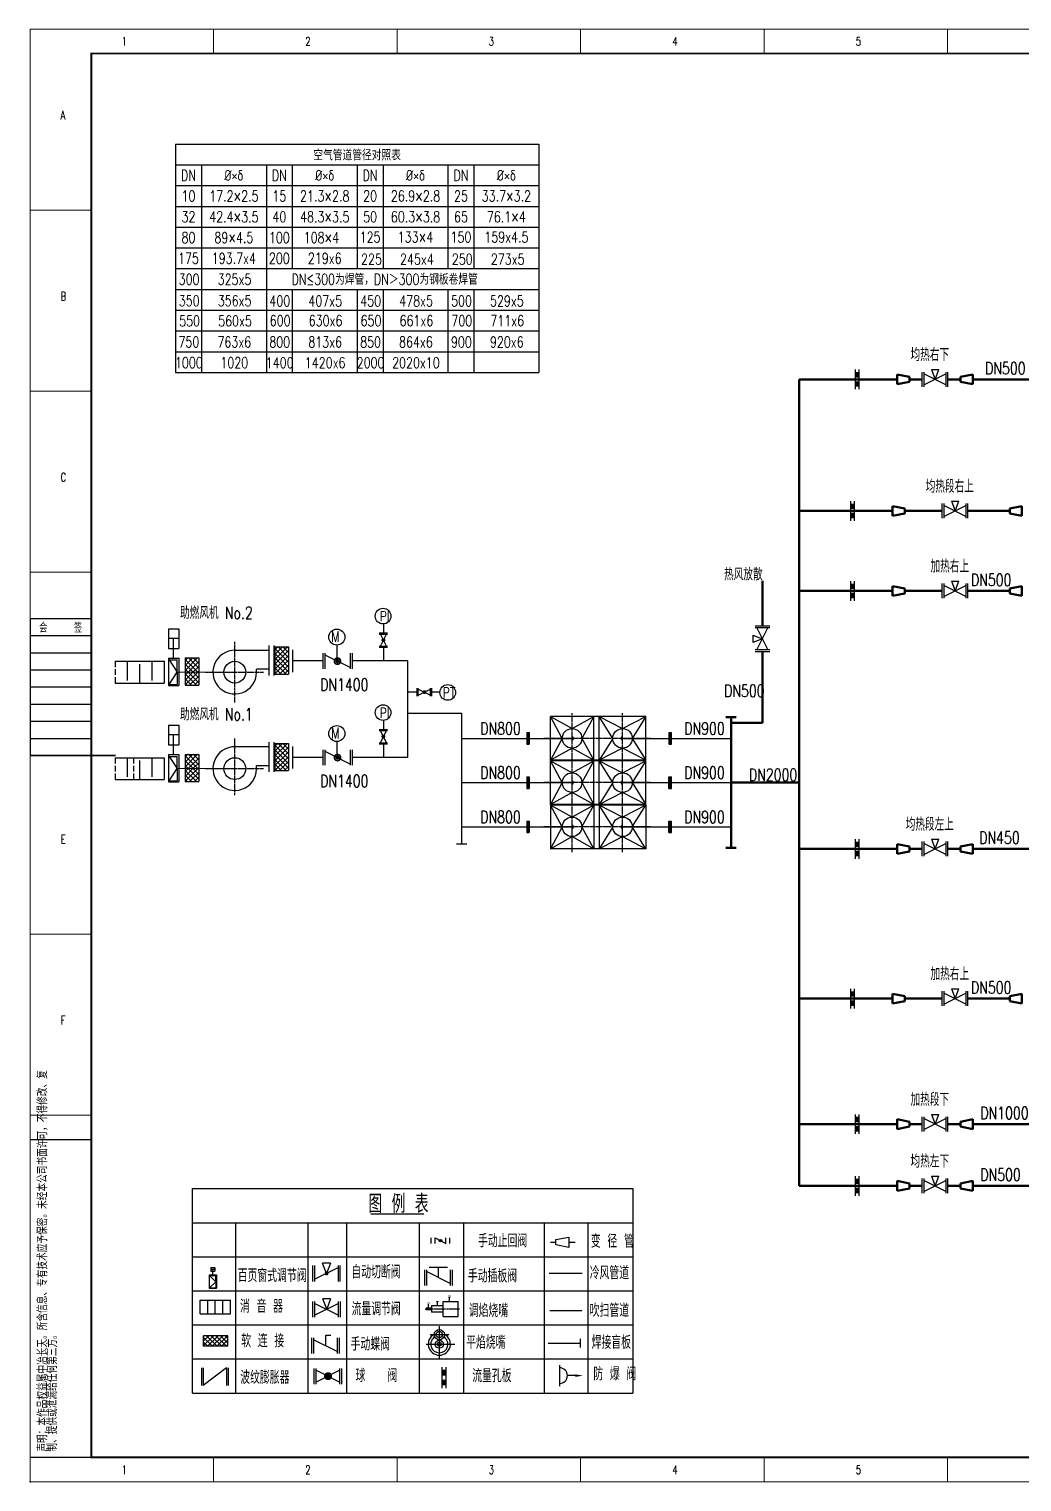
# Model space of a CAD drawing. Header units: millimetres. Extents: x 70541 to 102095, y 10027 to 51525.
# Drawn here: x 70541 to 82714, y 33693 to 51513 of the extents above; entities that cross this region are included whole.
import ezdxf
from ezdxf.enums import TextEntityAlignment as Align

# ---------------------------------------------------------------- set-up
doc = ezdxf.new("R2010")
doc.units = ezdxf.units.MM
doc.header["$LTSCALE"] = 10
for name, pattern in [('AXES', [2, 1.25, -0.25, 0.25, -0.25]), ('CENTER', [2, 1.25, -0.25, 0.25, -0.25]), ('DASHED', [0.75, 0.5, -0.25]), ('XX2', [0.4, 0.3, -0.1]), ('ZX1', [4.4, 4, -0.15, 0.1, -0.15]), ('ZX2', [2.4, 2, -0.15, 0.1, -0.15])]:
    doc.linetypes.add(name, pattern=pattern)
for name, color, linetype in [('1', 1, 'ZX1'), ('3', 3, 'Continuous'), ('5', 6, 'Continuous'), ('6', 1, 'ZX2'), ('7', 2, 'XX2'), ('DIM', 2, 'Continuous'), ('LZ-0001-OTLN-N', 3, 'Continuous'), ('LZ-0002-OTLN-N', 7, 'Continuous'), ('LZ-0006-TEXT-N', 7, 'Continuous'), ('TK-ABCD-TTLB-E', 3, 'Continuous')]:
    doc.layers.add(name, color=color, linetype=linetype)
doc.layers.add('LZ-0003-CNTR-N', color=1, linetype='CENTER', lineweight=25)
doc.layers.add('LZ-0004-XX-N', color=2, linetype='DASHED', lineweight=25)
doc.styles.add('simhztxt', font='simplex.shx', dxfattribs={"width": 0.8, "bigfont": 'hztxt.shx'})

# ---------------------------------------------------------------- blocks, each defined once
blk = doc.blocks.new('BTB1')
at = {"color": 3}
for p, q in [((-25, 56), (-25, 0)), ((-25, 56), (0, 56)), ((0, 56), (0, 0)), ((-25, 49), (0, 49)), ((-25, 42), (0, 42)), ((-25, 35), (0, 35)), ((-25, 28), (0, 28)), ((-25, 21), (0, 21)), ((-25, 14), (0, 14)), ((-25, 7), (0, 7)), ((-25, 0), (0, 0))]:
    blk.add_line(p, q, dxfattribs=at)
at = {"color": 3, "style": 'simhztxt', "width": 0.7}
blk.add_text('会      签', height=3.5, dxfattribs=at).set_placement((-12.5, 52.5), align=Align.MIDDLE)
blk = doc.blocks.new('BTB3')
at = {"color": 3}
for p, q in [((-25, 130), (0, 130)), ((0, 0), (-25, 0))]:
    blk.add_line(p, q, dxfattribs=at)
at = {"color": 3, "style": 'simhztxt', "width": 0.75}
for s, p in [('声明：本作品权益属中冶长天。所含信息、专有技术应予保密。未经本公司书面许可，不得修改、复', (-19.78, 2.4)), ('制、提供或泄漏给任何第三方。', (-15.78, 2.4))]:
    blk.add_text(s, height=3.5, rotation=90, dxfattribs=at).set_placement(p, align=Align.MIDDLE_LEFT)
blk = doc.blocks.new('A$C8f967a4a')
at = {"layer": '5', "const_width": 27}
blk.add_lwpolyline([(337, 345, 1), (337, 372, 1)], format="xyb", close=True, dxfattribs=at)
at = {"layer": '5'}
for centre, radius in [((337, 603), 131), ((337, 359), 102), ((337, 603), 83.2), ((337, 359), 48.4)]:
    blk.add_circle(centre, radius, dxfattribs=at)
for radius, start, end in [(282, 117.6733, 62.3267), (218, 122.3865, 57.6135)]:
    blk.add_arc((337, 359), radius, start, end, dxfattribs=at)
at = {"layer": '6'}
for p, q in [((337, 817), (337, 0)), ((107, 603), (586, 603)), ((0, 359), (735, 359))]:
    blk.add_line(p, q, dxfattribs=at)
blk = doc.blocks.new('*X118')
at = {"color": 0}
for p, q in [((5.96, 0.65), (10.54, 5.24)), ((5.96, 2.42), (8.77, 5.24)), ((5.96, 4.19), (7, 5.24)), ((10.37, 0.24), (5.96, 4.65)), ((8.6, 0.24), (5.96, 2.88)), ((6.84, 0.24), (5.96, 1.11)), ((5.96, -1.11), (7.31, 0.24)), ((5.96, -2.88), (9.07, 0.24)), ((5.96, -4.65), (10.84, 0.24)), ((10.96, -3.89), (6.84, 0.24)), ((10.96, 1.42), (7.14, 5.24)), ((7.31, 0.24), (10.96, 3.89)), ((10.96, -2.12), (8.6, 0.24)), ((10.96, 3.18), (8.91, 5.24)), ((9.07, 0.24), (10.96, 2.12)), ((10.96, -0.35), (10.37, 0.24)), ((10.96, 4.95), (10.67, 5.24)), ((10.84, 0.24), (10.96, 0.35)), ((10.07, -4.76), (5.96, -0.65)), ((8.3, -4.76), (5.96, -2.42)), ((6.53, -4.76), (5.96, -4.19)), ((7.61, -4.76), (10.96, -1.42)), ((9.38, -4.76), (10.96, -3.18))]:
    blk.add_line(p, q, dxfattribs=at)
blk = doc.blocks.new('_DOTSMALL')
at = {"color": 0, "linetype": 'ByBlock', "const_width": 0.5}
blk.add_lwpolyline([(-0.0625, 0, 1), (0.0625, 0, 1)], format="xyb", close=True, dxfattribs=at)

msp = doc.modelspace()

# ---------------------------------------------------------------- hatches: boundary and pattern name
h = msp.add_hatch()
h.set_pattern_fill('ANSI37', color=256, scale=321.428571, style=0)
h.set_pattern_definition([(45, (83242.82, 41722.803), (-28.41054, 28.41054), []), (135, (83242.82, 41722.803), (-28.41054, -28.41054), [])])
h.paths.add_polyline_path([(72681, 35486), (72681, 35357), (72979, 35357), (72979, 35486)])

# ---------------------------------------------------------------- linework, layer by layer
for p, q in [((75181, 43762), (75181, 42579)), ((72544, 34783), (72544, 37290)), ((72544, 37290), (77944, 37290)), ((77944, 37290), (77944, 34783)), ((74732, 36982), (75379, 36982)), ((72544, 36872), (77944, 36872)), ((73072, 36872), (73072, 34783)), ((73958, 36872), (73958, 34783)), ((74434, 36872), (74434, 34783)), ((75323, 36872), (75323, 34783)), ((75867, 36872), (75867, 34783)), ((76858, 36872), (76858, 34783)), ((77390, 36872), (77390, 34783)), ((72544, 36454), (77944, 36454)), ((72544, 36036), (77944, 36036)), ((72544, 35619), (77944, 35619)), ((72544, 35201), (77944, 35201)), ((72963, 35092), (72674, 34875)), ((72544, 34783), (77944, 34783))]:
    msp.add_line(p, q)
at = {"layer": '3'}
for p, q in [((80668, 47336), (80668, 47096)), ((80713, 47336), (80713, 47096)), ((80610, 45723), (80610, 45483)), ((80655, 45723), (80655, 45483)), ((80610, 44741), (80610, 44501)), ((80655, 44741), (80655, 44501)), ((80668, 41577), (80668, 41337)), ((80713, 41577), (80713, 41337)), ((80610, 39741), (80610, 39501)), ((80655, 39741), (80655, 39501)), ((80668, 38201), (80668, 37961)), ((80713, 38201), (80713, 37961)), ((80668, 37444), (80668, 37204)), ((80713, 37444), (80713, 37204)), ((75470, 36619), (75470, 36686)), ((75470, 36619), (75470, 36686)), ((75518, 36619), (75518, 36686)), ((75518, 36619), (75518, 36686)), ((75518, 36686), (75652, 36619)), ((75518, 36619), (75518, 36686)), ((75518, 36619), (75518, 36686)), ((75518, 36686), (75652, 36619)), ((75652, 36619), (75652, 36686)), ((75652, 36619), (75652, 36686)), ((75701, 36619), (75701, 36686)), ((75701, 36619), (75701, 36686)), ((76934, 36633), (76998, 36633)), ((76998, 36665), (77158, 36697)), ((76998, 36601), (76998, 36665)), ((77158, 36569), (76998, 36601)), ((77158, 36697), (77158, 36569)), ((77158, 36633), (77237, 36633)), ((74188, 36250), (74140, 36378)), ((74236, 36378), (74140, 36378)), ((74236, 36378), (74188, 36250)), ((72748, 36234), (72839, 36234)), ((72748, 36234), (72748, 36070)), ((72752, 36224), (72831, 36224)), ((72752, 36224), (72831, 36149)), ((72768, 36325), (72768, 36276)), ((72768, 36325), (72820, 36325)), ((72768, 36301), (72820, 36301)), ((72768, 36276), (72820, 36276)), ((72794, 36234), (72794, 36301)), ((72820, 36325), (72820, 36276)), ((72831, 36149), (72831, 36224)), ((72839, 36234), (72839, 36070)), ((74019, 36153), (74019, 36346)), ((74043, 36153), (74043, 36346)), ((74333, 36322), (74043, 36178)), ((74333, 36153), (74333, 36346)), ((74357, 36153), (74357, 36346)), ((75394, 36104), (75394, 36296)), ((75418, 36104), (75418, 36296)), ((75418, 36272), (75707, 36128)), ((75447, 36329), (75670, 36329)), ((75562, 36200), (75562, 36329)), ((75707, 36104), (75707, 36296)), ((75731, 36104), (75731, 36296)), ((76916, 36253), (77323, 36253)), ((72748, 36070), (72839, 36070)), ((72752, 36075), (72831, 36149)), ((72752, 36075), (72831, 36075)), ((72831, 36149), (72831, 36075)), ((72638, 35921), (73009, 35921)), ((72638, 35756), (72638, 35921)), ((72731, 35756), (72731, 35921)), ((72824, 35756), (72824, 35921)), ((72916, 35756), (72916, 35921)), ((73009, 35756), (73009, 35921)), ((74021, 35714), (74021, 35907)), ((74045, 35714), (74045, 35907)), ((74335, 35883), (74045, 35738)), ((74045, 35883), (74335, 35738)), ((74238, 35939), (74142, 35939)), ((74190, 35811), (74142, 35939)), ((74238, 35939), (74190, 35811)), ((74335, 35714), (74335, 35907)), ((74359, 35714), (74359, 35907)), ((75408, 35803), (75408, 35824)), ((75474, 35824), (75409, 35824)), ((75440, 35824), (75440, 35879)), ((75474, 35853), (75474, 35774)), ((75619, 35853), (75474, 35853)), ((75548, 35853), (75548, 35908)), ((75619, 35721), (75619, 35906)), ((75619, 35906), (75801, 35906)), ((75696, 35906), (75696, 35961)), ((75801, 35721), (75801, 35906)), ((72638, 35756), (73009, 35756)), ((75474, 35803), (75409, 35803)), ((75619, 35774), (75474, 35774)), ((75619, 35721), (75801, 35721)), ((72681, 35357), (72681, 35486)), ((72979, 35486), (72681, 35486)), ((72979, 35357), (72979, 35486)), ((74178, 35364), (74178, 35493)), ((74178, 35493), (74242, 35493)), ((72979, 35357), (72681, 35357)), ((74009, 35268), (74009, 35461)), ((74033, 35268), (74033, 35461)), ((74033, 35437), (74322, 35292)), ((74322, 35268), (74322, 35461)), ((74346, 35268), (74346, 35461)), ((77044, 35126), (77044, 34869)), ((72656, 35092), (72656, 34875)), ((72674, 35092), (72674, 34875)), ((72963, 35092), (72963, 34875)), ((72981, 35092), (72981, 34875)), ((74038, 34893), (74038, 35086)), ((74062, 34893), (74062, 35086)), ((74062, 35062), (74351, 34917)), ((74351, 35062), (74062, 34917)), ((74351, 34893), (74351, 35086)), ((74375, 34893), (74375, 35086)), ((75602, 35101), (75602, 34844)), ((75650, 35101), (75650, 34844)), ((77237, 34997), (77140, 34997)), ((75627, 34918), (75627, 34895))]:
    msp.add_line(p, q, dxfattribs=at)
at = {"layer": '3', "color": 3, "linetype": 'ByBlock', "lineweight": 50, "ltscale": 10}
for p, q in [((81186, 47276), (81186, 47156)), ((81336, 47246), (81186, 47276)), ((81336, 47186), (81336, 47246)), ((81961, 47246), (82111, 47276)), ((81961, 47186), (81961, 47246)), ((82111, 47276), (82111, 47156)), ((81186, 47216), (79983, 47216)), ((79983, 47216), (79983, 37324)), ((81186, 47156), (81336, 47186)), ((81491, 47216), (81336, 47216)), ((81491, 47216), (81336, 47216)), ((81336, 47216), (81491, 47216)), ((81961, 47216), (81806, 47216)), ((81961, 47216), (81806, 47216)), ((81806, 47216), (81961, 47216)), ((82111, 47156), (81961, 47186)), ((90501, 47216), (82111, 47216)), ((81128, 45663), (81128, 45543)), ((81278, 45633), (81128, 45663)), ((81278, 45573), (81278, 45633)), ((82564, 45633), (82714, 45663)), ((82564, 45573), (82564, 45633)), ((82714, 45663), (82714, 45543)), ((81128, 45603), (79983, 45603)), ((81128, 45543), (81278, 45573)), ((81736, 45603), (81278, 45603)), ((81736, 45603), (81278, 45603)), ((81278, 45603), (81736, 45603)), ((82564, 45603), (82051, 45603)), ((82564, 45603), (82051, 45603)), ((82051, 45603), (82564, 45603)), ((82714, 45543), (82564, 45573)), ((79533, 44745), (79533, 44190)), ((81128, 44621), (79983, 44621)), ((81128, 44681), (81128, 44561)), ((81278, 44651), (81128, 44681)), ((81128, 44561), (81278, 44591)), ((81278, 44591), (81278, 44651)), ((81736, 44621), (81278, 44621)), ((81736, 44621), (81278, 44621)), ((81278, 44621), (81736, 44621)), ((82564, 44621), (82051, 44621)), ((82564, 44621), (82051, 44621)), ((82051, 44621), (82564, 44621)), ((82564, 44651), (82714, 44681)), ((82564, 44591), (82564, 44651)), ((82714, 44561), (82564, 44591)), ((82714, 44681), (82714, 44561)), ((79533, 43875), (79533, 43005)), ((79085, 43072), (79211, 43072)), ((79148, 41469), (79148, 43072)), ((79533, 43005), (79148, 43005)), ((79983, 42270), (79148, 42270)), ((79085, 41469), (79211, 41469)), ((81186, 41457), (79983, 41457)), ((81186, 41517), (81186, 41397)), ((81336, 41487), (81186, 41517)), ((81186, 41397), (81336, 41427)), ((81336, 41427), (81336, 41487)), ((81491, 41457), (81336, 41457)), ((81491, 41457), (81336, 41457)), ((81336, 41457), (81491, 41457)), ((81961, 41457), (81806, 41457)), ((81961, 41457), (81806, 41457)), ((81806, 41457), (81961, 41457)), ((81961, 41487), (82111, 41517)), ((81961, 41427), (81961, 41487)), ((82111, 41397), (81961, 41427)), ((82111, 41517), (82111, 41397)), ((84278, 41457), (82111, 41457)), ((81128, 39621), (79983, 39621)), ((81128, 39681), (81128, 39561)), ((81278, 39651), (81128, 39681)), ((81128, 39561), (81278, 39591)), ((81278, 39591), (81278, 39651)), ((81736, 39621), (81278, 39621)), ((81736, 39621), (81278, 39621)), ((81278, 39621), (81736, 39621)), ((82564, 39621), (82051, 39621)), ((82564, 39621), (82051, 39621)), ((82051, 39621), (82564, 39621)), ((82564, 39651), (82714, 39681)), ((82564, 39591), (82564, 39651)), ((82714, 39561), (82564, 39591)), ((82714, 39681), (82714, 39561)), ((81186, 38141), (81186, 38021)), ((81336, 38111), (81186, 38141)), ((81961, 38111), (82111, 38141)), ((82111, 38141), (82111, 38021)), ((81186, 38081), (79983, 38081)), ((81186, 38021), (81336, 38051)), ((81336, 38051), (81336, 38111)), ((81491, 38081), (81336, 38081)), ((81336, 38081), (81491, 38081)), ((81961, 38081), (81806, 38081)), ((81806, 38081), (81961, 38081)), ((81961, 38051), (81961, 38111)), ((82111, 38021), (81961, 38051)), ((90635, 38081), (82111, 38081)), ((81186, 37324), (79983, 37324)), ((81186, 37384), (81186, 37264)), ((81336, 37354), (81186, 37384)), ((81186, 37264), (81336, 37294)), ((81336, 37294), (81336, 37354)), ((81491, 37324), (81336, 37324)), ((81336, 37324), (81491, 37324)), ((81961, 37324), (81806, 37324)), ((81806, 37324), (81961, 37324)), ((81961, 37354), (82111, 37384)), ((81961, 37294), (81961, 37354)), ((82111, 37264), (81961, 37294)), ((82111, 37384), (82111, 37264)), ((90501, 37324), (82111, 37324))]:
    msp.add_line(p, q, dxfattribs=at)
at = {"layer": '3'}
for points, const_width in [([(74176, 36250, 1), (74200, 36250, 1)], 24.1), ([(74182, 34990, 1), (74231, 34990, 1)], 48.2)]:
    msp.add_lwpolyline(points, format="xyb", close=True, dxfattribs=dict(at, const_width=const_width))
at = {"layer": '3', "const_width": 4.5}
for points in [[(75423, 35895), (75457, 35895)], [(75423, 35879), (75457, 35879)], [(75531, 35908), (75565, 35908)], [(75679, 35976), (75713, 35976)], [(75679, 35961), (75713, 35961)]]:
    msp.add_lwpolyline(points, dxfattribs=at)
at = {"layer": '3'}
msp.add_circle((75585, 36653), 15, dxfattribs=at)
msp.add_circle((75585, 36653), 15, dxfattribs=at)
msp.add_arc((77044, 34997), 96.4, 270, 90, dxfattribs=at)
for points in [[(80668, 47239), (80713, 47239), (80668, 47306), (80713, 47306)], [(80668, 47194), (80713, 47194), (80668, 47126), (80713, 47126)], [(80610, 45625), (80655, 45625), (80610, 45693), (80655, 45693)], [(80610, 45580), (80655, 45580), (80610, 45513), (80655, 45513)], [(80610, 44643), (80655, 44643), (80610, 44711), (80655, 44711)], [(80610, 44598), (80655, 44598), (80610, 44531), (80655, 44531)], [(80668, 41480), (80713, 41480), (80668, 41547), (80713, 41547)], [(80668, 41435), (80713, 41435), (80668, 41367), (80713, 41367)], [(80610, 39643), (80655, 39643), (80610, 39711), (80655, 39711)], [(80610, 39598), (80655, 39598), (80610, 39531), (80655, 39531)], [(80668, 38104), (80713, 38104), (80668, 38171), (80713, 38171)], [(80668, 38059), (80713, 38059), (80668, 37991), (80713, 37991)], [(80668, 37347), (80713, 37347), (80668, 37414), (80713, 37414)], [(80668, 37302), (80713, 37302), (80668, 37234), (80713, 37234)], [(75602, 34996), (75650, 34996), (75602, 35069), (75650, 35069)], [(75602, 34948), (75650, 34948), (75602, 34876), (75650, 34876)], [(77237, 34981), (77237, 35013), (77333, 34997)]]:
    msp.add_solid(points, dxfattribs=at)
at = {"layer": '5'}
for p, q in [((81491, 47126), (81491, 47306)), ((81514, 47126), (81514, 47306)), ((81784, 47284), (81514, 47149)), ((81514, 47284), (81784, 47149)), ((81604, 47336), (81649, 47216)), ((81604, 47336), (81694, 47336)), ((81649, 47216), (81694, 47336)), ((81784, 47126), (81784, 47306)), ((81806, 47126), (81806, 47306)), ((81736, 45513), (81736, 45693)), ((81759, 45513), (81759, 45693)), ((82029, 45670), (81759, 45535)), ((81759, 45670), (82029, 45535)), ((81849, 45723), (81894, 45603)), ((81849, 45723), (81939, 45723)), ((81894, 45603), (81939, 45723)), ((82029, 45513), (82029, 45693)), ((82051, 45513), (82051, 45693)), ((81849, 44741), (81894, 44621)), ((81849, 44741), (81939, 44741)), ((81894, 44621), (81939, 44741)), ((81736, 44531), (81736, 44711)), ((81759, 44531), (81759, 44711)), ((82029, 44688), (81759, 44553)), ((81759, 44688), (82029, 44553)), ((82029, 44531), (82029, 44711)), ((82051, 44531), (82051, 44711)), ((79413, 44078), (79533, 44033)), ((79413, 44078), (79413, 43988)), ((79533, 44033), (79413, 43988)), ((79623, 44190), (79443, 44190)), ((79623, 44168), (79443, 44168)), ((79465, 43898), (79600, 44168)), ((79465, 44168), (79600, 43898)), ((79623, 43898), (79443, 43898)), ((79623, 43875), (79443, 43875)), ((81491, 41367), (81491, 41547)), ((81514, 41367), (81514, 41547)), ((81784, 41525), (81514, 41390)), ((81514, 41525), (81784, 41390)), ((81604, 41577), (81649, 41457)), ((81604, 41577), (81694, 41577)), ((81649, 41457), (81694, 41577)), ((81784, 41367), (81784, 41547)), ((81806, 41367), (81806, 41547)), ((81849, 39741), (81894, 39621)), ((81849, 39741), (81939, 39741)), ((81894, 39621), (81939, 39741)), ((81736, 39531), (81736, 39711)), ((81759, 39531), (81759, 39711)), ((82029, 39688), (81759, 39553)), ((81759, 39688), (82029, 39553)), ((82029, 39531), (82029, 39711)), ((82051, 39531), (82051, 39711)), ((81491, 37991), (81491, 38171)), ((81514, 37991), (81514, 38171)), ((81784, 38149), (81514, 38014)), ((81514, 38149), (81784, 38014)), ((81604, 38201), (81649, 38081)), ((81604, 38201), (81694, 38201)), ((81649, 38081), (81694, 38201)), ((81784, 37991), (81784, 38171)), ((81806, 37991), (81806, 38171)), ((81604, 37444), (81649, 37324)), ((81604, 37444), (81694, 37444)), ((81649, 37324), (81694, 37444)), ((81491, 37234), (81491, 37414)), ((81514, 37234), (81514, 37414)), ((81784, 37392), (81514, 37257)), ((81514, 37392), (81784, 37257)), ((81784, 37234), (81784, 37414)), ((81806, 37234), (81806, 37414)), ((76905, 35394), (77299, 35394))]:
    msp.add_line(p, q, dxfattribs=at)
at = {"layer": '5', "const_width": 16.1}
msp.add_lwpolyline([(77299, 35338), (77299, 35450)], dxfattribs=at)
at = {"layer": '6', "linetype": 'AXES'}
msp.add_line((75819, 35813), (75396, 35813), dxfattribs=at)
at = {"layer": '7', "ltscale": 0.75}
msp.add_line((76927, 35794), (77323, 35794), dxfattribs=at)
at = {"layer": 'DIM', "color": 0}
for p, q in [((72336, 50101), (72336, 47301)), ((72336, 50101), (76790, 50101)), ((76790, 50101), (76790, 47301)), ((72336, 49846), (76790, 49846)), ((72654, 49846), (72654, 47301)), ((73450, 49846), (73450, 47301)), ((73768, 49846), (73768, 48574)), ((74563, 49846), (74563, 48574)), ((74881, 49846), (74881, 48574)), ((75677, 49846), (75677, 48828)), ((75995, 49846), (75995, 48574)), ((72336, 49592), (76790, 49592)), ((72336, 49337), (76790, 49337)), ((72336, 49083), (76790, 49083)), ((72336, 48828), (76790, 48828)), ((75677, 48828), (75677, 48574)), ((72336, 48574), (76790, 48574)), ((72336, 48319), (76790, 48319)), ((73768, 48319), (73768, 47301)), ((74563, 48319), (74563, 47301)), ((74881, 48319), (74881, 47301)), ((75677, 48319), (75677, 47301)), ((75995, 48319), (75995, 47301)), ((72336, 48065), (76790, 48065)), ((72336, 47810), (76790, 47810)), ((72336, 47555), (76790, 47555)), ((72336, 47301), (76790, 47301))]:
    msp.add_line(p, q, dxfattribs=at)
at = {"layer": 'LZ-0001-OTLN-N', "color": 3}
for p, q in [((74885, 44216), (74885, 44106)), ((74835, 44106), (74936, 44106)), ((74835, 44093), (74936, 44093)), ((74923, 43942), (74848, 44093)), ((74848, 43942), (74923, 44093)), ((74835, 43942), (74936, 43942)), ((74835, 43930), (74936, 43930)), ((74885, 43926), (74885, 43762)), ((75297, 43380), (75181, 43380)), ((75300, 43329), (75300, 43430)), ((75313, 43329), (75313, 43430)), ((75313, 43418), (75464, 43342)), ((75313, 43342), (75464, 43418)), ((75464, 43329), (75464, 43430)), ((75477, 43329), (75477, 43430)), ((75578, 43380), (75477, 43380)), ((74885, 43033), (74885, 42923)), ((74835, 42923), (74936, 42923)), ((74835, 42910), (74936, 42910)), ((74923, 42759), (74848, 42910)), ((74848, 42759), (74923, 42910)), ((74835, 42759), (74936, 42759)), ((74835, 42746), (74936, 42746)), ((74885, 42743), (74885, 42579))]:
    msp.add_line(p, q, dxfattribs=at)
at = {"layer": 'LZ-0001-OTLN-N'}
for p, q in [((72250, 44158), (72250, 43916)), ((72250, 44158), (72375, 44158)), ((72250, 44042), (72375, 44042)), ((72313, 43797), (72313, 44042)), ((72375, 44158), (72375, 43916)), ((72250, 43916), (72375, 43916)), ((73482, 43892), (73060, 43892)), ((73482, 43950), (73482, 43584)), ((73540, 43950), (73540, 43584)), ((73555, 43934), (73722, 43934)), ((73555, 43934), (73555, 43600)), ((73722, 43934), (73722, 43600)), ((73772, 43898), (73772, 43626)), ((74144, 43857), (74144, 43667)), ((74168, 43837), (74475, 43685)), ((74169, 43857), (74169, 43667)), ((74314, 43957), (74314, 43757)), ((74476, 43857), (74476, 43666)), ((74501, 43857), (74501, 43667)), ((71595, 43758), (72197, 43758)), ((71595, 43758), (71595, 43688)), ((71595, 43660), (71595, 43591)), ((71745, 43758), (71745, 43524)), ((71896, 43725), (71896, 43491)), ((72046, 43758), (72046, 43524)), ((72197, 43758), (72197, 43491)), ((72250, 43797), (72250, 43463)), ((72250, 43797), (72375, 43797)), ((72258, 43775), (72358, 43625)), ((72258, 43775), (72358, 43775)), ((72358, 43625), (72358, 43775)), ((72375, 43797), (72375, 43463)), ((72454, 43800), (72621, 43800)), ((72454, 43800), (72454, 43465)), ((72621, 43800), (72621, 43465)), ((73482, 43660), (73328, 43660)), ((74144, 43762), (73772, 43762)), ((75181, 43762), (74501, 43762)), ((71595, 43564), (71595, 43491)), ((71595, 43491), (72197, 43491)), ((72258, 43474), (72358, 43625)), ((72358, 43625), (72358, 43474)), ((73555, 43600), (73722, 43600)), ((72250, 43463), (72375, 43463)), ((72258, 43474), (72358, 43474)), ((72454, 43465), (72621, 43465)), ((72250, 42975), (72250, 42733)), ((72250, 42975), (72375, 42975)), ((72375, 42975), (72375, 42733)), ((75181, 43124), (75844, 43124)), ((75844, 43124), (75844, 41519)), ((76932, 43081), (77198, 42933)), ((78102, 43081), (76932, 43081)), ((76932, 42546), (76932, 43081)), ((77078, 42813), (76932, 43081)), ((77198, 42933), (77464, 43081)), ((77464, 43081), (77318, 42813)), ((77464, 42546), (77464, 43081)), ((77697, 42813), (77532, 43081)), ((77532, 42546), (77532, 43081)), ((77532, 43081), (77817, 42933)), ((77817, 42933), (78102, 43081)), ((78102, 43081), (77937, 42813)), ((78102, 42546), (78102, 43081)), ((72250, 42859), (72375, 42859)), ((72313, 42614), (72313, 42859)), ((74314, 42774), (74314, 42573)), ((75844, 42813), (77198, 42813)), ((76643, 42884), (76643, 42742)), ((76643, 42884), (76674, 42884)), ((76658, 42884), (76658, 42742)), ((76674, 42884), (76674, 42742)), ((77078, 42813), (76932, 42546)), ((77318, 42813), (77464, 42546)), ((77697, 42813), (77532, 42546)), ((77817, 42813), (78387, 42813)), ((77937, 42813), (78102, 42546)), ((78387, 42884), (78417, 42884)), ((78387, 42742), (78387, 42884)), ((78387, 42742), (78387, 42884)), ((78387, 42884), (78417, 42884)), ((78402, 42742), (78402, 42884)), ((78402, 42742), (78402, 42884)), ((78417, 42742), (78417, 42884)), ((78417, 42742), (78417, 42884)), ((78417, 42813), (79149, 42813)), ((72250, 42733), (72375, 42733)), ((72250, 42614), (72250, 42280)), ((72250, 42614), (72375, 42614)), ((72258, 42592), (72358, 42442)), ((72258, 42592), (72358, 42592)), ((72358, 42442), (72358, 42592)), ((72375, 42614), (72375, 42280)), ((72454, 42617), (72621, 42617)), ((72454, 42617), (72454, 42282)), ((72621, 42617), (72621, 42282)), ((73482, 42709), (73060, 42709)), ((73482, 42767), (73482, 42401)), ((73540, 42767), (73540, 42401)), ((73555, 42751), (73722, 42751)), ((73555, 42751), (73555, 42417)), ((73722, 42751), (73722, 42417)), ((73772, 42715), (73772, 42443)), ((74144, 42674), (74144, 42484)), ((74168, 42654), (74475, 42502)), ((74169, 42674), (74169, 42484)), ((74476, 42674), (74476, 42483)), ((74501, 42674), (74501, 42484)), ((76643, 42742), (76674, 42742)), ((77198, 42693), (76932, 42546)), ((77464, 42546), (77198, 42693)), ((77817, 42693), (77532, 42546)), ((78102, 42546), (77817, 42693)), ((78387, 42742), (78417, 42742)), ((78387, 42742), (78417, 42742)), ((71595, 42575), (72197, 42575)), ((71595, 42575), (71595, 42504)), ((71595, 42477), (71595, 42408)), ((71745, 42575), (71745, 42341)), ((71821, 42575), (71821, 42504)), ((71821, 42477), (71821, 42408)), ((71896, 42542), (71896, 42308)), ((72046, 42575), (72046, 42341)), ((72197, 42575), (72197, 42308)), ((72258, 42291), (72358, 42442)), ((72358, 42442), (72358, 42291)), ((73482, 42477), (73328, 42477)), ((73555, 42417), (73722, 42417)), ((74144, 42579), (73772, 42579)), ((75181, 42579), (74501, 42579)), ((78102, 42546), (76932, 42546)), ((76932, 42538), (77198, 42390)), ((78102, 42538), (76932, 42538)), ((76932, 42003), (76932, 42538)), ((77078, 42270), (76932, 42538)), ((77198, 42390), (77464, 42538)), ((77464, 42538), (77318, 42270)), ((77464, 42003), (77464, 42538)), ((77697, 42270), (77532, 42538)), ((77532, 42003), (77532, 42538)), ((77532, 42538), (77817, 42390)), ((77817, 42390), (78102, 42538)), ((78102, 42538), (77937, 42270)), ((78102, 42003), (78102, 42538)), ((71595, 42381), (71595, 42308)), ((71595, 42308), (72197, 42308)), ((71821, 42381), (71821, 42308)), ((72250, 42280), (72375, 42280)), ((72258, 42291), (72358, 42291)), ((72454, 42282), (72621, 42282)), ((75844, 42270), (77198, 42270)), ((76643, 42342), (76643, 42199)), ((76643, 42342), (76674, 42342)), ((76658, 42342), (76658, 42199)), ((76674, 42342), (76674, 42199)), ((77078, 42270), (76932, 42003)), ((77318, 42270), (77464, 42003)), ((77697, 42270), (77532, 42003)), ((77817, 42270), (78386, 42270)), ((77937, 42270), (78102, 42003)), ((78386, 42342), (78417, 42342)), ((78386, 42199), (78386, 42342)), ((78386, 42199), (78386, 42342)), ((78386, 42342), (78417, 42342)), ((78402, 42199), (78402, 42342)), ((78402, 42199), (78402, 42342)), ((78417, 42199), (78417, 42342)), ((78417, 42199), (78417, 42342)), ((78417, 42270), (79148, 42270)), ((76643, 42199), (76674, 42199)), ((77198, 42151), (76932, 42003)), ((77464, 42003), (77198, 42151)), ((77817, 42151), (77532, 42003)), ((78102, 42003), (77817, 42151)), ((78386, 42199), (78417, 42199)), ((78386, 42199), (78417, 42199)), ((78102, 42003), (76932, 42003)), ((77198, 41848), (76932, 41995)), ((78102, 41995), (76932, 41995)), ((76932, 41995), (76932, 41460)), ((77078, 41728), (76932, 41995)), ((77464, 41995), (77198, 41848)), ((77318, 41728), (77464, 41995)), ((77464, 41995), (77464, 41460)), ((77532, 41995), (77532, 41460)), ((77817, 41848), (77532, 41995)), ((77697, 41728), (77532, 41995)), ((78102, 41995), (77817, 41848)), ((77937, 41728), (78102, 41995)), ((78102, 41995), (78102, 41460)), ((75844, 41728), (77198, 41728)), ((76643, 41799), (76643, 41657)), ((76643, 41799), (76674, 41799)), ((76658, 41799), (76658, 41657)), ((76674, 41799), (76674, 41657)), ((77078, 41728), (76932, 41460)), ((77464, 41460), (77318, 41728)), ((77697, 41728), (77532, 41460)), ((77817, 41728), (78386, 41728)), ((78102, 41460), (77937, 41728)), ((78386, 41657), (78386, 41799)), ((78386, 41657), (78386, 41799)), ((78386, 41799), (78417, 41799)), ((78386, 41799), (78417, 41799)), ((78402, 41657), (78402, 41799)), ((78402, 41657), (78402, 41799)), ((78417, 41657), (78417, 41799)), ((78417, 41657), (78417, 41799)), ((78417, 41728), (79148, 41728)), ((76643, 41657), (76674, 41657)), ((76932, 41460), (77198, 41608)), ((77198, 41608), (77464, 41460)), ((77532, 41460), (77817, 41608)), ((77817, 41608), (78102, 41460)), ((78386, 41657), (78417, 41657)), ((78386, 41657), (78417, 41657)), ((75781, 41519), (75908, 41519)), ((78102, 41460), (76932, 41460))]:
    msp.add_line(p, q, dxfattribs=at)
at = {"layer": 'LZ-0001-OTLN-N', "color": 3, "const_width": 24}
for points in [[(74897, 44018, 1), (74873, 44018, 1)], [(75389, 43392, -1), (75389, 43368, -1)], [(74897, 42835, 1), (74873, 42835, 1)]]:
    msp.add_lwpolyline(points, format="xyb", close=True, dxfattribs=at)
at = {"layer": 'LZ-0001-OTLN-N'}
for points in [[(74335, 43761, 25.5, 25.5, -1), (74309, 43761, 25.5, 25.5, -1)], [(74335, 43760, 25.5, 25.5, 1), (74309, 43760, 25.5, 25.5, 1)], [(74335, 42578, 25.5, 25.5, -1), (74309, 42578, 25.5, 25.5, -1)], [(74335, 42577, 25.5, 25.5, 1), (74309, 42577, 25.5, 25.5, 1)]]:
    msp.add_lwpolyline(points, format="xyseb", close=True, dxfattribs=at)
at = {"layer": 'LZ-0001-OTLN-N', "const_width": 12.5}
for points in [[(73063, 43625), (72354, 43625)], [(73063, 42442), (72354, 42442)]]:
    msp.add_lwpolyline(points, dxfattribs=at)
at = {"layer": 'LZ-0001-OTLN-N', "color": 3}
for centre in [(74881, 44312), (75674, 43376), (74881, 43129)]:
    msp.add_circle(centre, 96.2, dxfattribs=at)
at = {"layer": 'LZ-0001-OTLN-N'}
for centre, radius in [((74314, 44055), 98.2), ((73063, 43625), 134), ((74314, 42872), 98.2), ((77198, 42813), 120), ((77817, 42813), 120), ((73063, 42442), 134), ((77198, 42270), 120), ((77817, 42270), 120), ((77198, 41728), 120), ((77817, 41728), 120)]:
    msp.add_circle(centre, radius, dxfattribs=at)
for centre, radius, start, end in [((73063, 43625), 268, 89.3362, 7.688), ((77198, 42813), 19, 270, 90), ((77817, 42813), 19, 90, 270), ((73063, 42442), 268, 89.3362, 7.688), ((77198, 42270), 19, 270, 90), ((77817, 42270), 19, 90, 270), ((77198, 41728), 19, 270, 90), ((77817, 41728), 19, 90, 270)]:
    msp.add_arc(centre, radius, start, end, dxfattribs=at)
at = {"layer": 'LZ-0003-CNTR-N', "lineweight": 25, "ltscale": 2}
for p, q in [((73063, 43253), (73063, 43996)), ((72703, 43625), (73423, 43625)), ((77198, 41416), (77198, 43125)), ((77817, 41416), (77817, 43125)), ((73063, 42116), (73063, 42813)), ((78159, 42813), (76848, 42813)), ((72703, 42442), (73423, 42442)), ((78159, 42270), (76848, 42270)), ((78159, 41728), (76848, 41728))]:
    msp.add_line(p, q, dxfattribs=at)
at = {"layer": 'TK-ABCD-TTLB-E', "color": 3, "linetype": 'Continuous', "lineweight": 18}
for p, q in [((102083, 51513), (70553, 51513)), ((70553, 51513), (70553, 33693)), ((72803, 51513), (72803, 51213)), ((75053, 51513), (75053, 51213)), ((77303, 51513), (77303, 51213)), ((79553, 51513), (79553, 51213)), ((81803, 51513), (81803, 51213)), ((70553, 49293), (71303, 49293)), ((70553, 47073), (71303, 47073)), ((70553, 44853), (71303, 44853)), ((70553, 40413), (71303, 40413)), ((70553, 38193), (71303, 38193)), ((72803, 33693), (72803, 33993)), ((75053, 33693), (75053, 33993)), ((77303, 33693), (77303, 33993)), ((79553, 33693), (79553, 33993)), ((81803, 33693), (81803, 33993)), ((70553, 33693), (102083, 33693))]:
    msp.add_line(p, q, dxfattribs=at)
at = {"layer": 'TK-ABCD-TTLB-E', "color": 3, "linetype": 'Continuous', "const_width": 24}
for points in [[(71303, 33993), (71303, 51213), (101783, 51213), (101783, 33993), (71303, 33993)], [(71603, 42603), (70553, 42603)]]:
    msp.add_lwpolyline(points, dxfattribs=at)
at = {"layer": 'TK-ABCD-TTLB-E', "color": 3, "linetype": 'Continuous'}
msp.add_point((70553, 33693), dxfattribs=at)

# ---------------------------------------------------------------- block references
at = {"layer": 'LZ-0001-OTLN-N'}
for p, xscale, yscale, zscale in [((73356, 43759), 33.4400000000187, 33.4400000000187, 33.4400000000187), ((72255, 43625), 33.43999999999824, 33.43999999999824, 33.43999999999824), ((72255, 42442), 33.43999999999824, 33.43999999999824, 33.43999999999824), ((73356, 42576), 33.4400000000187, 33.4400000000187, 33.4400000000187)]:
    msp.add_blockref('*X118', p, dxfattribs=dict(at, xscale=xscale, yscale=yscale, zscale=zscale))
at = {"layer": 'LZ-0001-OTLN-N', "xscale": 153.2258064516036, "yscale": 153.2258064516036, "zscale": 153.2258064516036, "rotation": 247.1148226849389}
for p in [(74322, 43760), (74322, 42577)]:
    msp.add_blockref('_DOTSMALL', p, dxfattribs=at)
at = {"layer": 'LZ-0004-XX-N', "color": 6, "linetype": 'ByBlock', "lineweight": 50, "ltscale": 10, "xscale": 0.48, "yscale": 0.48, "zscale": 0.48}
msp.add_blockref('A$C8f967a4a', (75409, 35210), dxfattribs=at)
at = {"layer": 'TK-ABCD-TTLB-E', "color": 3, "linetype": 'Continuous', "xscale": 30, "yscale": 30, "zscale": 30}
for name, p in [('BTB1', (71303, 42603)), ('BTB3', (71303, 33993))]:
    msp.add_blockref(name, p, dxfattribs=at)

# ---------------------------------------------------------------- texts
at = {"layer": '1', "style": 'simhztxt', "width": 0.75}
for s, p in [('均热右下', (81584, 47527)), ('均热段右上', (81829, 45913)), ('加热右上', (81829, 44932)), ('均热段左上', (81584, 41768)), ('加热右上', (81829, 39932)), ('加热段下', (81584, 38392)), ('均热左下', (81584, 37635))]:
    msp.add_text(s, height=157.5, dxfattribs=at).set_placement(p, align=Align.MIDDLE)
at = {"layer": '5', "style": 'simhztxt', "width": 0.75}
for s, height, p in [('DN500', 150, (82262, 47278)), ('DN500', 150, (82089, 44682)), ('DN450', 150, (82190, 41519)), ('DN500', 150, (82089, 39682)), ('DN1000', 150, (82203, 38143)), ('DN500', 150, (82203, 37386)), ('手动止回阀', 160.7, (76045, 36570)), ('变 径 管', 160.7, (77428, 36566)), ('自动切断阀', 160.7, (74493, 36188)), ('冷风管道', 160.7, (77415, 36177)), ('百页窗式调节阀', 160.7, (73099, 36144)), ('手动插板阀', 160.7, (75921, 36140)), ('消 音 器', 160.7, (73127, 35768)), ('流量调节阀', 160.7, (74495, 35735)), ('调焰烧嘴', 160.7, (75932, 35715)), ('吹扫管道', 160.7, (77415, 35717)), ('软 连 接', 160.7, (73142, 35344)), ('手动蝶阀', 160.7, (74483, 35304)), ('平焰烧嘴', 160.7, (75900, 35324)), ('焊接盲板', 160.7, (77438, 35325)), ('防 爆 阀', 160.7, (77459, 34939)), ('波纹膨胀器', 160.7, (73130, 34895)), ('球   阀', 160.7, (74544, 34918)), ('流量孔板', 160.7, (75974, 34915))]:
    msp.add_text(s, height=height, dxfattribs=at).set_placement(p)
msp.add_text('图 例 表', height=225, dxfattribs=at).set_placement((75070, 37116), align=Align.MIDDLE)
at = {"layer": 'DIM', "color": 0, "style": 'simhztxt', "width": 0.75}
for s, height, p in [('空气管道管径对照表', 132.5, (74563, 49974)), ('DN', 132.5, (72495, 49719)), ('%%C×δ', 132.5, (73052, 49719)), ('DN', 132.5, (73609, 49719)), ('%%C×δ', 132.5, (74166, 49719)), ('DN', 132.5, (74722, 49719)), ('%%C×δ', 132.5, (75279, 49719)), ('DN', 132.5, (75836, 49719)), ('%%C×δ', 132.5, (76393, 49719)), ('10', 132.5, (72495, 49465)), ('17.2×2.5', 132.5, (73052, 49465)), ('15', 132.5, (73609, 49465)), ('21.3×2.8', 132.5, (74166, 49465)), ('20', 132.5, (74722, 49465)), ('26.9×2.8', 132.5, (75279, 49465)), ('25', 132.5, (75836, 49465)), ('33.7×3.2', 132.5, (76393, 49465)), ('32', 132.5, (72495, 49210)), ('42.4×3.5', 132.5, (73052, 49210)), ('40', 132.5, (73609, 49210)), ('48.3×3.5', 132.5, (74166, 49210)), ('50', 132.5, (74722, 49210)), ('60.3×3.8', 132.5, (75279, 49210)), ('65', 132.5, (75836, 49210)), ('76.1×4', 132.5, (76393, 49210)), ('80', 132.5, (72495, 48955)), ('89×4.5', 132.5, (73052, 48955)), ('100', 132.5, (73609, 48955)), ('108×4', 132.5, (74125, 48955)), ('125', 132.5, (74722, 48961)), ('133×4', 132.5, (75279, 48961)), ('150', 132.5, (75836, 48961)), ('159x4.5', 132.5, (76393, 48961)), ('175', 132.5, (72495, 48701)), ('193.7x4', 132.5, (73052, 48701)), ('200', 132.5, (73609, 48701)), ('219x6', 132.5, (74166, 48701)), ('225', 132.5, (74739, 48690)), ('245x4', 132.5, (75296, 48690)), ('250', 132.5, (75852, 48690)), ('273x5', 132.5, (76409, 48690)), ('300', 132.5, (72503, 48443)), ('325x5', 132.5, (73060, 48443)), ('DN≤300为焊管，DN＞300为钢板卷焊管', 132.47, (74901, 48449)), ('350', 132.5, (72504, 48180)), ('356x5', 132.5, (73061, 48180)), ('400', 132.5, (73615, 48178)), ('407x5', 132.5, (74172, 48178)), ('450', 132.5, (74729, 48178)), ('478x5', 132.5, (75286, 48178)), ('500', 132.5, (75843, 48178)), ('529x5', 132.5, (76399, 48178)), ('550', 132.5, (72509, 47933)), ('560x5', 132.5, (73066, 47933)), ('600', 132.5, (73619, 47936)), ('630x6', 132.5, (74176, 47936)), ('650', 132.5, (74733, 47936)), ('661x6', 132.5, (75290, 47936)), ('700', 132.5, (75846, 47936)), ('711x6', 132.5, (76403, 47936)), ('750', 132.5, (72500, 47675)), ('763x6', 132.5, (73057, 47675)), ('800', 132.5, (73614, 47674)), ('813x6', 132.5, (74171, 47674)), ('850', 132.5, (74728, 47674)), ('864x6', 132.5, (75284, 47674)), ('900', 132.5, (75841, 47674)), ('920x6', 132.5, (76398, 47674)), ('1000', 132.5, (72500, 47421)), ('1020', 132.5, (73057, 47421)), ('1400', 132.5, (73614, 47420)), ('1420x6', 132.5, (74171, 47420)), ('2000', 132.5, (74728, 47420)), ('2020x10', 132.5, (75284, 47420))]:
    msp.add_text(s, height=height, dxfattribs=at).set_placement(p, align=Align.MIDDLE)
at = {"layer": 'LZ-0002-OTLN-N', "style": 'simhztxt', "width": 0.8}
for s, p in [('PI', (74842, 44249)), ('PT', (75615, 43316)), ('PI', (74842, 43066))]:
    msp.add_text(s, height=120, dxfattribs=at).set_placement(p)
at = {"layer": 'LZ-0006-TEXT-N', "style": 'simhztxt', "width": 0.75}
for s, p in [('热风放散', (79062, 44751)), ('助燃风机 No.2', (72392, 44278)), ('DN1400', (74109, 43397)), ('DN500', (79062, 43321)), ('助燃风机 No.1', (72392, 43034)), ('DN800', (76072, 42859)), ('DN900', (78573, 42859)), ('DN800', (76072, 42317)), ('DN900', (78573, 42317)), ('DN2000', (79366, 42291)), ('DN1400', (74109, 42214)), ('DN800', (76072, 41774)), ('DN900', (78573, 41774))]:
    msp.add_text(s, height=150, dxfattribs=at).set_placement(p)
at = {"layer": 'LZ-0006-TEXT-N', "style": 'simhztxt', "text_generation_flag": 2, "width": 0.75}
for p in [(74348, 43996), (74348, 42812)]:
    msp.add_text('M', height=133, dxfattribs=at).set_placement(p)
at = {"layer": 'TK-ABCD-TTLB-E', "color": 3, "linetype": 'Continuous', "lineweight": 18, "style": 'simhztxt', "width": 0.7}
for s, p in [('1', (71678, 51310)), ('2', (73928, 51310)), ('3', (76178, 51310)), ('4', (78428, 51310)), ('5', (80678, 51310)), ('A', (70928, 50403)), ('B', (70928, 48183)), ('C', (70928, 45963)), ('E', (70928, 41523)), ('F', (70928, 39303)), ('1', (71678, 33790)), ('2', (73928, 33790)), ('3', (76178, 33790)), ('4', (78428, 33790)), ('5', (80678, 33790))]:
    msp.add_text(s, height=105, dxfattribs=at).set_placement(p)

doc.saveas('drawing.dxf')
